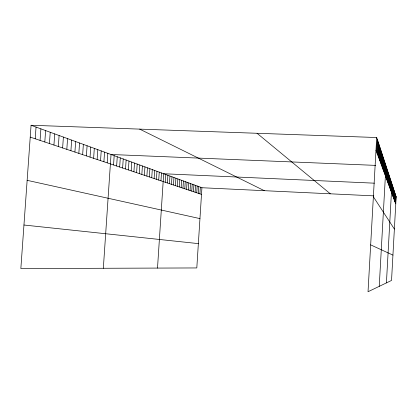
<?xml version="1.0" encoding="UTF-8"?>
<svg xmlns="http://www.w3.org/2000/svg" width="417" height="417" viewBox="0 0 417 417"><rect width="100%" height="100%" fill="white"/><g stroke="black" fill="none" stroke-linecap="round" stroke-linejoin="round"><path stroke-width="0.63" d="M376.702 137.527L368.029 291.738L391.537 280.443L396.15 196.923L376.702 137.527L31.072 125.262L20.85 268.558L196.808 267.943L201.922 187.733L31.072 125.262M376.577 151.887L377.286 139.314M377.156 153.451L377.854 141.045M377.719 154.978L378.407 142.734M378.266 156.458L378.944 144.381M378.803 157.902L379.47 145.981M379.319 159.31L379.981 147.54M379.824 160.681L380.476 149.062M380.32 162.02L380.966 150.542M380.804 163.323L381.435 151.991M381.274 164.595L381.899 153.399M381.732 165.836L382.347 154.775M382.175 167.05L382.79 156.12M382.613 168.233L383.218 157.433M383.041 169.385L383.64 158.71M383.458 170.517L384.047 159.961M383.864 171.616L384.448 161.186M384.266 172.695L384.839 162.38M384.651 173.748L385.219 163.547M385.032 174.78L385.595 164.694M379.241 286.354L385.96 165.81L381.487 165.627M385.772 176.777L386.319 166.904M386.126 177.741L386.668 167.973M386.476 178.685L387.012 169.021M386.814 179.612L387.351 170.047M387.153 180.519L387.68 171.053M387.482 181.405L388.003 172.033M387.8 182.276L388.316 172.998M388.112 183.126L388.628 173.946M388.425 183.96L388.931 174.869M388.727 184.778L389.228 175.776M389.025 185.581L389.52 176.667M389.311 186.368L389.801 177.543M389.598 187.139L390.083 178.398M389.879 187.9L390.359 179.237M390.15 188.64L390.63 180.061M390.421 189.37L390.896 180.869M390.687 190.089L391.151 181.666M390.948 190.793L391.407 182.443M391.198 191.481L391.662 183.209M386.418 282.903L391.907 183.96L388.269 183.798M391.693 192.81L392.142 184.684M391.928 193.457L392.376 185.398M392.162 194.087L392.606 186.097M392.392 194.708L392.83 186.785M392.616 195.318L393.054 187.462M392.84 195.917L393.273 188.13M393.059 196.506L393.486 188.781M393.273 197.085L393.695 189.427M393.481 197.658L393.903 190.058M393.69 198.221L394.107 190.684M393.893 198.773L394.305 191.294M394.096 199.316L394.503 191.898M394.289 199.852L394.701 192.492M394.487 200.379L394.889 193.076M394.68 200.895L395.076 193.65M394.868 201.406L395.264 194.218M395.05 201.911L395.446 194.775M395.233 202.407L395.629 195.323M395.415 202.891L395.806 195.865M395.592 203.371L395.978 196.397M177.361 186.316L177.84 178.929M179.263 186.952L179.737 179.623M181.134 187.577L181.603 180.306M182.974 188.192L183.438 180.973M184.788 188.797L185.247 181.635M186.571 189.396L187.03 182.286M188.333 189.98L188.786 182.927M190.063 190.559L190.512 183.563M191.768 191.132L192.216 184.184M193.452 191.695L193.895 184.799M195.109 192.247L195.547 185.403M196.741 192.795L197.173 185.998M198.351 193.332L198.779 186.587M199.936 193.863L200.363 187.16M139.252 173.571L139.82 165.023M141.843 174.436L142.405 165.971M144.386 175.286L144.944 166.899M146.883 176.12L147.436 167.811M149.338 176.944L149.88 168.703M151.746 177.746L152.283 169.583M154.113 178.539L154.644 170.444M156.438 179.315L156.964 171.293M158.721 180.081L159.242 172.127M160.962 180.832L161.478 172.946M157.511 268.084L163.683 173.748L374.362 183.178M165.299 182.281L165.804 174.525M167.394 182.98L167.895 175.291M169.453 183.668L169.948 176.042M171.476 184.345L171.971 176.782M173.472 185.012L173.957 177.506M175.432 185.669L175.917 178.226M103.901 161.749L104.558 152.132M107.185 162.849L107.831 153.326M103.333 268.272L111.042 154.498L375.738 165.387M113.549 164.976L114.18 155.65M116.635 166.008L117.26 156.776M119.663 167.019L120.278 157.876M122.624 168.009L123.234 158.96M125.533 168.984L126.132 160.019M128.384 169.938L128.978 161.061M131.178 170.871L131.767 162.077M133.92 171.788L134.503 163.078M136.609 172.685L137.188 164.063M66.824 149.349L67.57 138.606M70.921 150.719L71.656 140.102M74.919 152.059L75.649 141.561M78.834 153.367L79.548 142.984M82.655 154.644L83.364 144.381M86.392 155.895L87.09 145.742M90.046 157.115L90.739 147.076M93.627 158.314L94.305 148.379M97.125 159.482L97.797 149.656M100.549 160.628L101.211 150.907M35.21 138.778L36.044 127.076M40.068 140.404L40.887 128.848M44.807 141.988L45.615 130.578M49.43 143.531L50.222 132.262M53.934 145.043L54.716 133.904M58.333 146.513L59.105 135.509M62.628 147.946L63.389 137.078M201.922 187.733L373.814 195.865M393.122 196.777L396.15 196.923M23.957 225.018L198.362 243.617M27.141 180.326L199.952 218.607M30.227 137.115L201.5 194.385M370.666 244.868L392.934 255.11M139.669 129.114L264.315 190.684M257.044 133.278L330.332 193.806M373.371 196.767L394.373 229.069M375.983 150.276L395.769 203.845"/></g></svg>
